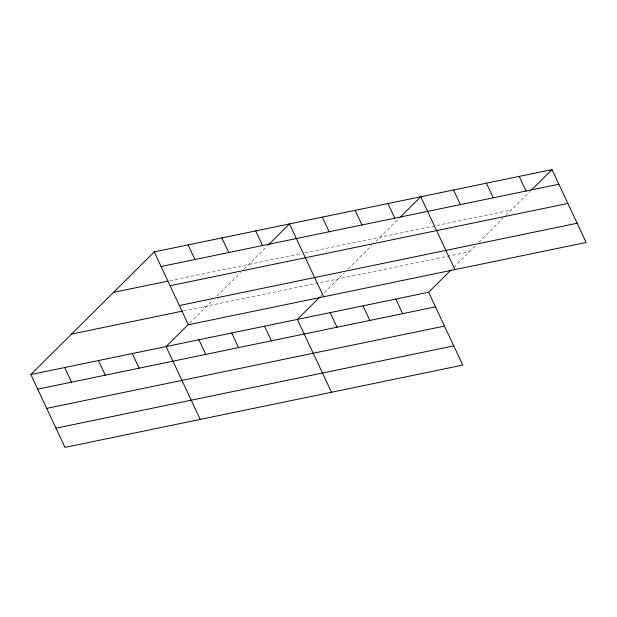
<?xml version="1.0" encoding="UTF-8"?>
<svg xmlns="http://www.w3.org/2000/svg" width="617" height="617" viewBox="0 0 617 617"><rect width="100%" height="100%" fill="white"/><g stroke="black" fill="none" stroke-linecap="round" stroke-linejoin="round"><path stroke-width="0.46" stroke-dasharray="3.08 2.31" d="M189.843 322.953L212.904 300.039M216.968 295.998L240.653 272.459M244.031 269.097L268.457 244.833M320.431 296.469L344.17 272.884M348.227 268.842L371.912 245.304M375.977 241.27L399.716 217.678M453.734 267.292L476.108 245.049M478.815 242.365L503.179 218.148M505.886 215.464L531.661 189.843M169.883 280.712L301.281 253.533M305.029 252.754L511.3 210.081M183.334 310.945L469.344 251.775"/><path stroke-width="0.93" d="M451.019 269.991L428.622 292.25L462.75 365.102L64.978 447.387L30.85 374.534L154.25 251.898L552.022 169.613L586.15 242.466L188.378 324.75L154.25 251.898M188.486 324.303L166.089 346.561L200.217 419.413M269.135 244.155L289.496 223.917L323.624 296.769M319.753 297.147L297.355 319.405L331.483 392.258M400.394 216.999L420.763 196.769L454.883 269.621M531.661 189.843L552.022 169.613M161.099 266.521L558.871 184.228M113.528 292.365L168.001 281.097M170.107 285.733L567.871 203.448M179.377 305.531L577.15 223.246M71.572 334.067L182.393 311.138M30.85 374.534L428.622 292.25M37.699 389.157L435.471 306.865M46.699 408.377L444.471 326.084M55.977 428.175L453.742 345.882M519.206 176.4L526.054 191.015M486.389 183.187L493.238 197.81M453.572 189.974L460.421 204.597M387.946 203.556L394.787 218.171M355.13 210.343L361.978 224.958M395.806 299.037L402.654 313.66M322.313 217.13L329.162 231.753M362.989 305.824L369.838 320.447M330.172 312.618L337.021 327.234M255.685 230.912L262.534 245.535M264.539 326.192L271.387 340.815M221.873 237.907L228.722 252.53M231.722 332.979L238.571 347.602M188.062 244.903L194.91 259.526M198.905 339.774L205.754 354.389M132.285 353.556L139.126 368.172M98.473 360.552L105.322 375.167M64.662 367.539L71.51 382.162"/></g></svg>
